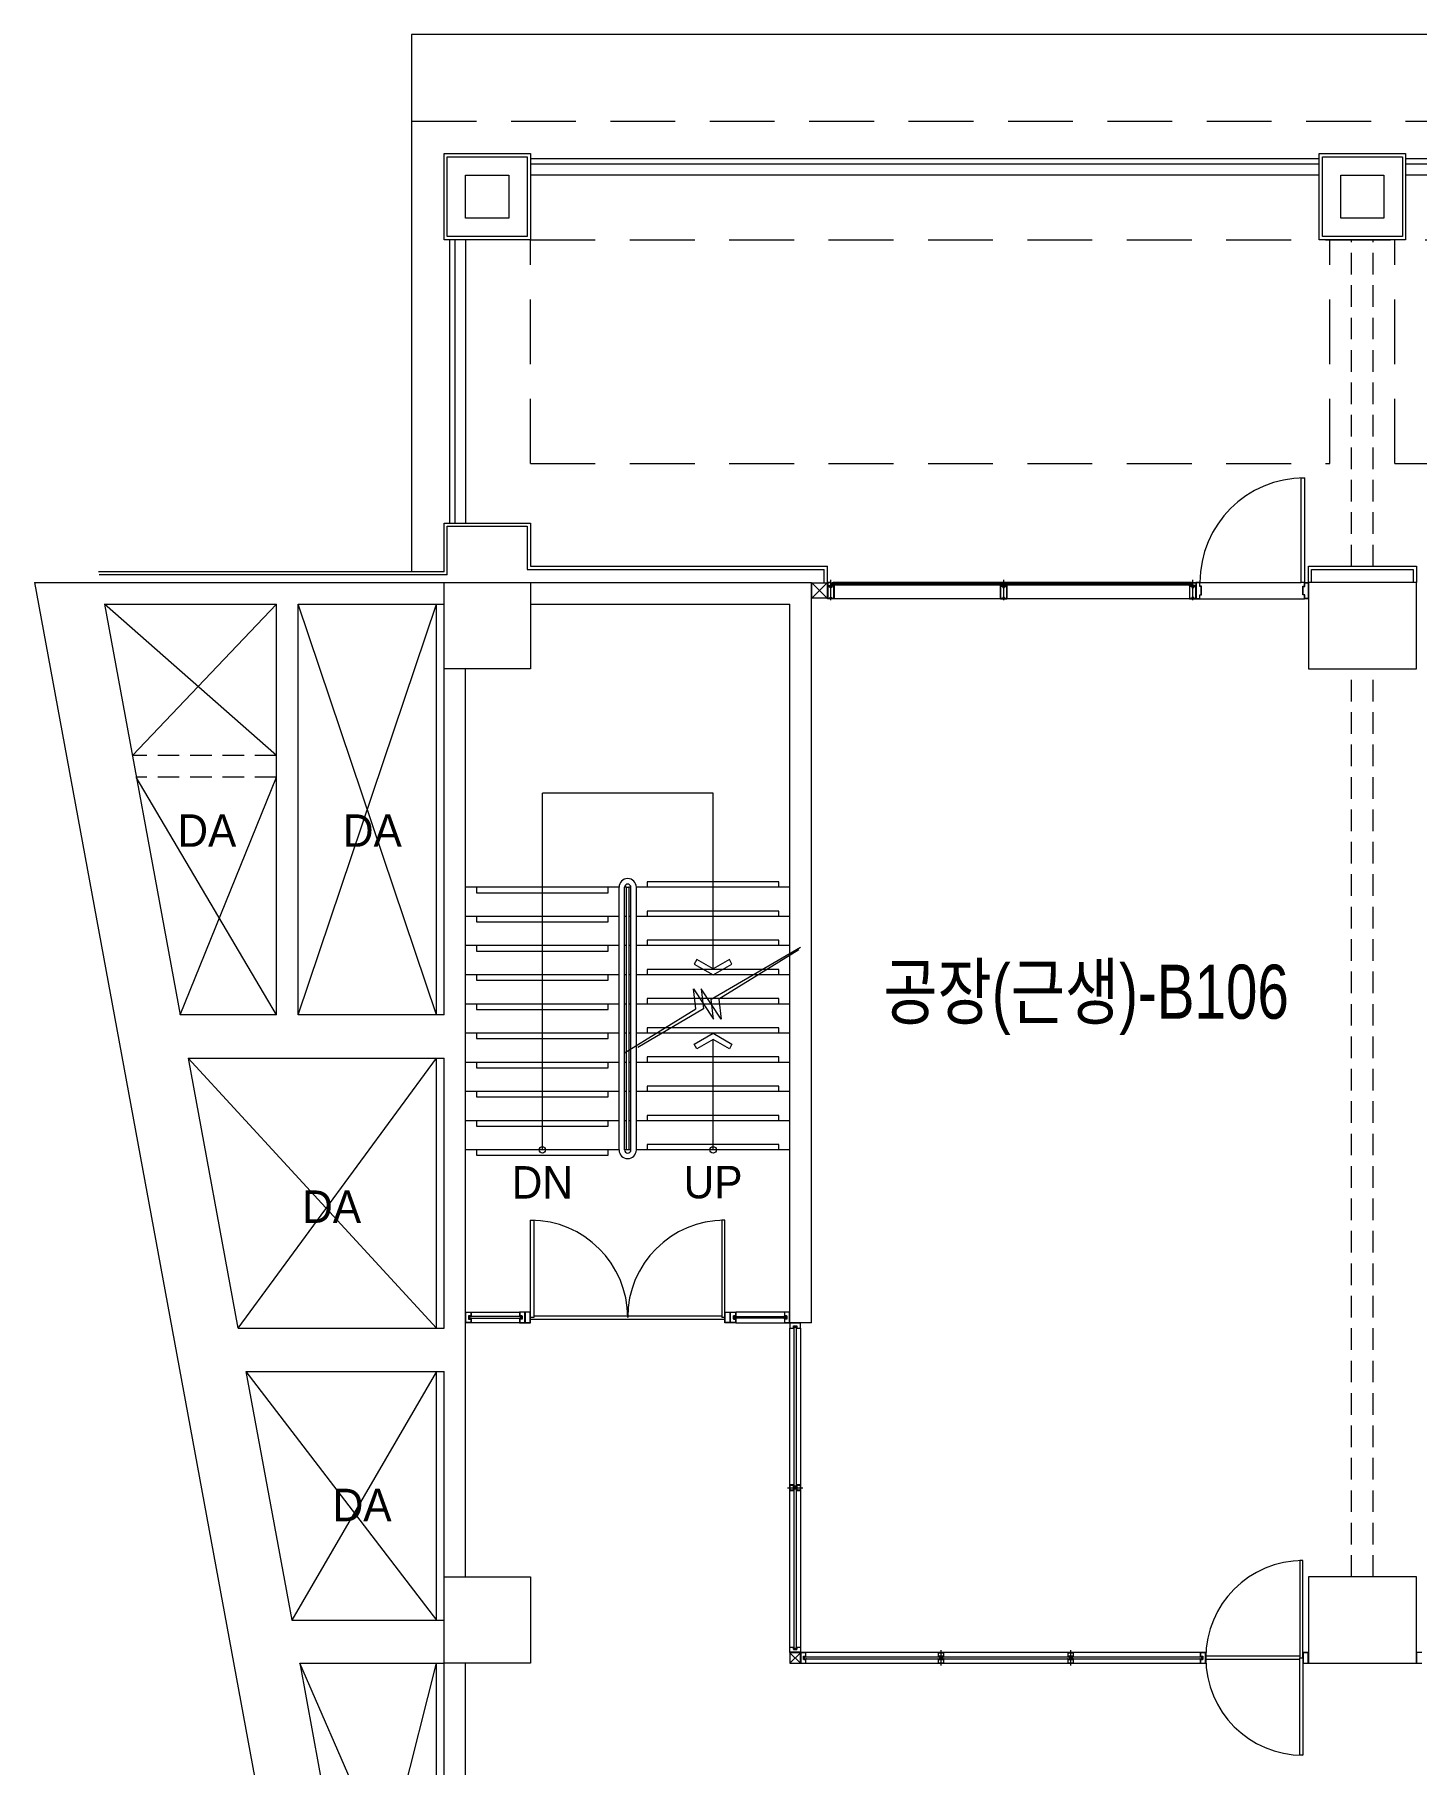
# Model space of a CAD drawing. Header units: millimetres. Extents: x 43806 to 399860, y -65551 to 59129.
# Drawn here: x 44980 to 57770, y 43010 to 59015 of the extents above; entities that cross this region are included whole.
import ezdxf
from ezdxf.enums import TextEntityAlignment as Align

# ---------------------------------------------------------------- set-up
doc = ezdxf.new("R2010")
doc.units = ezdxf.units.MM
doc.header["$LTSCALE"] = 400
doc.header["$MEASUREMENT"] = 0
doc.linetypes.add('HID', pattern=[2.3, 1.5, -0.8])
doc.linetypes.add('광-XR-PLAN$0$HIDDEN', pattern=[0.375, 0.25, -0.125])
doc.layers.add('A', color=8, linetype='CONTINUOUS', lineweight=0)
doc.styles.add('CS', font='', dxfattribs={"height": 300})
doc.styles.get('CS').set_extended_font_data('HYwulM')

msp = doc.modelspace()

# ---------------------------------------------------------------- linework, layer by layer
at = {"layer": 'A', "ltscale": 2}
for p, q in [((81963, 59015), (48470, 59015)), ((48470, 59015), (48470, 54045)), ((48970, 57315), (48970, 57715)), ((48970, 57715), (49370, 57715)), ((49370, 57715), (49370, 57315)), ((56870, 57715), (49570, 57715)), ((57070, 57315), (57070, 57715)), ((57070, 57715), (57470, 57715)), ((57470, 57715), (57470, 57315)), ((64970, 57715), (57670, 57715)), ((49370, 57315), (48970, 57315)), ((57470, 57315), (57070, 57315)), ((48970, 57115), (48970, 54495)), ((44980, 53945), (54437, 2645)), ((48770, 53945), (49570, 53945)), ((48770, 53145), (48770, 53945)), ((49570, 53945), (52170, 53945)), ((49570, 53945), (49570, 53145)), ((51970, 53945), (52170, 53945)), ((57770, 53945), (56770, 53945)), ((56770, 53945), (56770, 53145)), ((57770, 53145), (57770, 53945)), ((45627, 53745), (46328, 49945)), ((47220, 52345), (45627, 53745)), ((45886, 52345), (47220, 53745)), ((47420, 49945), (48700, 53745)), ((48700, 49945), (47420, 53745)), ((48700, 49945), (48700, 53745)), ((49570, 53745), (51970, 53745)), ((49570, 53145), (48770, 53145)), ((56770, 53145), (57770, 53145)), ((47220, 49945), (45922, 52145)), ((46328, 49945), (47220, 52145)), ((51243, 50090), (52070, 50572)), ((51102, 49999), (51080, 50185)), ((51080, 50185), (51264, 49904)), ((50440, 49592), (51102, 49999)), ((51264, 49904), (51243, 50090)), ((46402, 49545), (46863, 47045)), ((46402, 49545), (48700, 47045)), ((46866, 47045), (48700, 49545)), ((48700, 47045), (48700, 49545)), ((52170, 47095), (51970, 47095)), ((46936, 46645), (47360, 44345)), ((46936, 46645), (48700, 44345)), ((48700, 46645), (47360, 44345)), ((48700, 44345), (48700, 46645)), ((48770, 44745), (49570, 44745)), ((48770, 43945), (48770, 44745)), ((49570, 44745), (49570, 43945)), ((57770, 44745), (56770, 44745)), ((56770, 44745), (56770, 43945)), ((57770, 43945), (57770, 44745)), ((47434, 43945), (48503, 38145)), ((48700, 41045), (47434, 43945)), ((47969, 41045), (48700, 43945)), ((48700, 38145), (48700, 43945)), ((49570, 43945), (48770, 43945)), ((56770, 43945), (57770, 43945))]:
    msp.add_line(p, q, dxfattribs=at)
at = {"layer": 'A', "linetype": 'HID'}
for p, q in [((48470, 58215), (48470, 54045)), ((48470, 58215), (81961, 58215)), ((49570, 57115), (81836, 57115)), ((49570, 55045), (49570, 57115)), ((56970, 55045), (56970, 57115)), ((57570, 55045), (57570, 57115)), ((49570, 55045), (56970, 55045)), ((57570, 55045), (65070, 55045))]:
    msp.add_line(p, q, dxfattribs=at)
at = {"layer": 'A'}
for p, q in [((48770, 57115), (48770, 57915)), ((48770, 57915), (49570, 57915)), ((48800, 57145), (48800, 57885)), ((48800, 57885), (49540, 57885)), ((49540, 57885), (49540, 57145)), ((49570, 57915), (49570, 57115)), ((56870, 57865), (49570, 57865)), ((56870, 57815), (49570, 57815)), ((56870, 57115), (56870, 57915)), ((56870, 57915), (57670, 57915)), ((56900, 57145), (56900, 57885)), ((56900, 57885), (57640, 57885)), ((57640, 57885), (57640, 57145)), ((57670, 57915), (57670, 57115)), ((64970, 57865), (57670, 57865)), ((64970, 57815), (57670, 57815)), ((49540, 57145), (48800, 57145)), ((57640, 57145), (56900, 57145)), ((49570, 57115), (48770, 57115)), ((48820, 57115), (48820, 54495)), ((48870, 57115), (48870, 54495)), ((57670, 57115), (56870, 57115)), ((56704, 53945), (56704, 54913)), ((56704, 54913), (56734, 54913)), ((56734, 54913), (56734, 53945)), ((48770, 54045), (48770, 54495)), ((48770, 54495), (49570, 54495)), ((48800, 54015), (48800, 54465)), ((48800, 54465), (49540, 54465)), ((49540, 54465), (49540, 54065)), ((49570, 54495), (49570, 54095)), ((48770, 54045), (45572, 54045)), ((48800, 54015), (45578, 54015)), ((49540, 54065), (52290, 54065)), ((49570, 54095), (52320, 54095)), ((52174, 53799), (52316, 53941)), ((52174, 53941), (52316, 53799)), ((52174, 53799), (52174, 53941)), ((52174, 53941), (52316, 53941)), ((52290, 53945), (52290, 54065)), ((52316, 53941), (52316, 53799)), ((52320, 53945), (52320, 54095)), ((52354, 53945), (52320, 53945)), ((52320, 53945), (52320, 53914)), ((52320, 53795), (52320, 53945)), ((52320, 53945), (52320, 53945)), ((52320, 53945), (52320, 53795)), ((52352, 53943), (52322, 53943)), ((52322, 53943), (52322, 53916)), ((52349, 53916), (52349, 53937)), ((52350, 53783), (52350, 53969)), ((52352, 53920), (52352, 53943)), ((52352, 53937), (52352, 53916)), ((52354, 53921), (52354, 53945)), ((52354, 53940), (52361, 53920)), ((52354, 53921), (52361, 53940)), ((52354, 53920), (52354, 53940)), ((52354, 53940), (52361, 53940)), ((52362, 53945), (52361, 53944)), ((52361, 53940), (52361, 53944)), ((52362, 53939), (52361, 53940)), ((52361, 53940), (52361, 53920)), ((52362, 53945), (52372, 53945)), ((52362, 53939), (52373, 53939)), ((52370, 53939), (52367, 53937)), ((52370, 53938), (52367, 53937)), ((52367, 53928), (52367, 53937)), ((52370, 53938), (52372, 53938)), ((55679, 53945), (52372, 53945)), ((55679, 53939), (52372, 53939)), ((52372, 53927), (52372, 53938)), ((52373, 53927), (52373, 53939)), ((53942, 53945), (53920, 53945)), ((53942, 53939), (53920, 53939)), ((53931, 53927), (53931, 53939)), ((53933, 53938), (53931, 53938)), ((53931, 53927), (53931, 53938)), ((53933, 53938), (53936, 53937)), ((53934, 53939), (53937, 53937)), ((53937, 53928), (53937, 53937)), ((53942, 53945), (53943, 53944)), ((53942, 53939), (53943, 53940)), ((53943, 53940), (53943, 53944)), ((53949, 53942), (53949, 53916)), ((53950, 53783), (53950, 53969)), ((53952, 53916), (53952, 53942)), ((53959, 53945), (53958, 53944)), ((53958, 53940), (53958, 53944)), ((53959, 53939), (53958, 53940)), ((53959, 53945), (53980, 53945)), ((53959, 53939), (53980, 53939)), ((53967, 53939), (53964, 53937)), ((53967, 53938), (53964, 53937)), ((53964, 53928), (53964, 53937)), ((53967, 53938), (53969, 53938)), ((53969, 53927), (53969, 53938)), ((53970, 53927), (53970, 53939)), ((55678, 53927), (55678, 53939)), ((55689, 53939), (55678, 53939)), ((55680, 53938), (55678, 53938)), ((55678, 53927), (55678, 53938)), ((55689, 53945), (55679, 53945)), ((55680, 53938), (55683, 53937)), ((55681, 53939), (55684, 53937)), ((55684, 53928), (55684, 53937)), ((55689, 53945), (55690, 53944)), ((55689, 53939), (55690, 53940)), ((55690, 53940), (55690, 53944)), ((55697, 53940), (55690, 53920)), ((55697, 53921), (55690, 53940)), ((55697, 53940), (55690, 53940)), ((55690, 53940), (55690, 53920)), ((55697, 53921), (55697, 53945)), ((55697, 53945), (55730, 53945)), ((55697, 53920), (55697, 53940)), ((55699, 53943), (55728, 53943)), ((55699, 53920), (55699, 53943)), ((55699, 53937), (55699, 53916)), ((55700, 53783), (55700, 53969)), ((55702, 53916), (55702, 53937)), ((55728, 53943), (55728, 53916)), ((55730, 53945), (55730, 53914)), ((55766, 53945), (55730, 53945)), ((55730, 53945), (55730, 53795)), ((55764, 53943), (55732, 53943)), ((55732, 53943), (55732, 53797)), ((55764, 53908), (55764, 53943)), ((55766, 53945), (56704, 53945)), ((55766, 53910), (55766, 53945)), ((56734, 53945), (56704, 53945)), ((56734, 53910), (56734, 53945)), ((56734, 53945), (56770, 53945)), ((56736, 53908), (56736, 53943)), ((56736, 53943), (56768, 53943)), ((56768, 53943), (56768, 53797)), ((56770, 53945), (56770, 54095)), ((56770, 54095), (57770, 54095)), ((56770, 53945), (56770, 53795)), ((56800, 53945), (56800, 54065)), ((56800, 54065), (57740, 54065)), ((57740, 54065), (57740, 53945)), ((57770, 54095), (57770, 53945)), ((52316, 53799), (52174, 53799)), ((52320, 53908), (52320, 53914)), ((52320, 53914), (52347, 53914)), ((52320, 53914), (52341, 53914)), ((52322, 53908), (52320, 53908)), ((52320, 53797), (52320, 53908)), ((52320, 53908), (52328, 53908)), ((52320, 53795), (52320, 53797)), ((52320, 53797), (52328, 53797)), ((52328, 53797), (52320, 53797)), ((52380, 53795), (52320, 53795)), ((52320, 53795), (52320, 53795)), ((52322, 53916), (52341, 53916)), ((52322, 53911), (52322, 53908)), ((52327, 53907), (52322, 53907)), ((52322, 53907), (52322, 53798)), ((52322, 53798), (52327, 53798)), ((52327, 53912), (52323, 53912)), ((52329, 53905), (52327, 53907)), ((52327, 53798), (52329, 53799)), ((52328, 53908), (52328, 53911)), ((52329, 53907), (52328, 53908)), ((52328, 53908), (52329, 53907)), ((52328, 53797), (52329, 53798)), ((52329, 53798), (52328, 53797)), ((52331, 53908), (52329, 53907)), ((52329, 53907), (52331, 53908)), ((52331, 53907), (52329, 53905)), ((52329, 53799), (52331, 53798)), ((52329, 53798), (52331, 53797)), ((52331, 53797), (52329, 53798)), ((52331, 53911), (52331, 53908)), ((52331, 53908), (52341, 53904)), ((52340, 53904), (52331, 53907)), ((52331, 53798), (52340, 53801)), ((52341, 53800), (52331, 53797)), ((52331, 53797), (52340, 53797)), ((52340, 53912), (52332, 53912)), ((52340, 53902), (52340, 53904)), ((52340, 53801), (52340, 53803)), ((52340, 53803), (52340, 53803)), ((52341, 53914), (52341, 53916)), ((52341, 53900), (52341, 53911)), ((52341, 53904), (52341, 53902)), ((52341, 53798), (52341, 53805)), ((52341, 53803), (52341, 53800)), ((52346, 53899), (52342, 53899)), ((52342, 53806), (52346, 53806)), ((52357, 53912), (52343, 53912)), ((52343, 53912), (52343, 53901)), ((52343, 53901), (52346, 53901)), ((52346, 53804), (52343, 53804)), ((52343, 53804), (52343, 53797)), ((52343, 53797), (52357, 53797)), ((52345, 53925), (52347, 53926)), ((52347, 53924), (52345, 53925)), ((52346, 53901), (52346, 53899)), ((52346, 53806), (52346, 53804)), ((52354, 53926), (52347, 53926)), ((52354, 53924), (52347, 53924)), ((52352, 53920), (52352, 53920)), ((52354, 53920), (52352, 53920)), ((52354, 53927), (52354, 53923)), ((52355, 53926), (52354, 53926)), ((52354, 53926), (52354, 53926)), ((52354, 53926), (52354, 53926)), ((52354, 53926), (52354, 53926)), ((52354, 53926), (52354, 53926)), ((52354, 53926), (52354, 53926)), ((52354, 53926), (52354, 53926)), ((52354, 53926), (52354, 53926)), ((52354, 53926), (52354, 53926)), ((52354, 53926), (52354, 53926)), ((52354, 53926), (52354, 53926)), ((52354, 53926), (52354, 53926)), ((52354, 53926), (52354, 53926)), ((52354, 53926), (52354, 53926)), ((52354, 53926), (52354, 53926)), ((52354, 53926), (52354, 53926)), ((52354, 53926), (52354, 53926)), ((52354, 53926), (52354, 53926)), ((52354, 53926), (52354, 53926)), ((52354, 53926), (52354, 53926)), ((52354, 53926), (52354, 53926)), ((52354, 53926), (52354, 53926)), ((52354, 53926), (52354, 53926)), ((52354, 53926), (52354, 53926)), ((52354, 53926), (52354, 53926)), ((52354, 53926), (52354, 53926)), ((52354, 53926), (52354, 53926)), ((52354, 53926), (52354, 53926)), ((52354, 53926), (52354, 53926)), ((52354, 53926), (52354, 53926)), ((52354, 53926), (52354, 53926)), ((52354, 53926), (52354, 53926)), ((52354, 53926), (52354, 53926)), ((52354, 53926), (52354, 53926)), ((52354, 53926), (52354, 53926)), ((52354, 53926), (52354, 53926)), ((52354, 53926), (52354, 53926)), ((52354, 53926), (52354, 53925)), ((52354, 53925), (52354, 53925)), ((52354, 53925), (52354, 53925)), ((52354, 53925), (52354, 53925)), ((52354, 53925), (52354, 53925)), ((52354, 53925), (52354, 53925)), ((52354, 53925), (52354, 53925)), ((52354, 53925), (52354, 53925)), ((52354, 53925), (52354, 53925)), ((52354, 53925), (52354, 53925)), ((52354, 53925), (52354, 53925)), ((52354, 53925), (52354, 53925)), ((52354, 53925), (52354, 53925)), ((52354, 53925), (52354, 53925)), ((52354, 53925), (52354, 53925)), ((52354, 53925), (52354, 53925)), ((52354, 53925), (52354, 53925)), ((52354, 53925), (52354, 53925)), ((52354, 53925), (52354, 53925)), ((52354, 53925), (52354, 53925)), ((52354, 53925), (52354, 53925)), ((52354, 53925), (52354, 53925)), ((52354, 53925), (52354, 53925)), ((52354, 53925), (52354, 53925)), ((52354, 53925), (52354, 53925)), ((52354, 53925), (52354, 53925)), ((52354, 53925), (52354, 53925)), ((52354, 53925), (52354, 53925)), ((52354, 53925), (52354, 53925)), ((52354, 53925), (52354, 53925)), ((52354, 53925), (52354, 53925)), ((52354, 53925), (52354, 53925)), ((52354, 53925), (52354, 53925)), ((52354, 53925), (52354, 53925)), ((52354, 53925), (52354, 53925)), ((52354, 53925), (52354, 53925)), ((52354, 53925), (52354, 53925)), ((52354, 53925), (52354, 53925)), ((52354, 53925), (52354, 53925)), ((52354, 53925), (52354, 53925)), ((52354, 53925), (52354, 53925)), ((52354, 53925), (52354, 53925)), ((52354, 53925), (52354, 53925)), ((52354, 53925), (52354, 53925)), ((52354, 53925), (52354, 53925)), ((52354, 53925), (52354, 53925)), ((52354, 53925), (52354, 53925)), ((52354, 53925), (52354, 53925)), ((52354, 53925), (52354, 53925)), ((52354, 53925), (52354, 53925)), ((52354, 53925), (52354, 53925)), ((52354, 53925), (52354, 53925)), ((52354, 53925), (52354, 53925)), ((52354, 53925), (52354, 53925)), ((52354, 53925), (52354, 53925)), ((52354, 53925), (52354, 53925)), ((52354, 53925), (52354, 53925)), ((52354, 53925), (52354, 53925)), ((52354, 53925), (52354, 53925)), ((52354, 53925), (52354, 53925)), ((52354, 53925), (52354, 53925)), ((52354, 53925), (52354, 53925)), ((52354, 53925), (52354, 53925)), ((52354, 53925), (52354, 53925)), ((52354, 53925), (52354, 53925)), ((52354, 53925), (52354, 53925)), ((52354, 53925), (52354, 53925)), ((52354, 53925), (52354, 53925)), ((52354, 53925), (52354, 53925)), ((52354, 53925), (52354, 53925)), ((52354, 53925), (52354, 53925)), ((52354, 53925), (52354, 53925)), ((52354, 53925), (52354, 53925)), ((52354, 53925), (52354, 53925)), ((52354, 53925), (52354, 53925)), ((52354, 53925), (52354, 53925)), ((52354, 53925), (52354, 53925)), ((52354, 53925), (52354, 53925)), ((52354, 53925), (52354, 53925)), ((52354, 53925), (52354, 53925)), ((52354, 53925), (52354, 53925)), ((52354, 53925), (52354, 53925)), ((52354, 53925), (52354, 53925)), ((52354, 53925), (52354, 53925)), ((52354, 53925), (52354, 53925)), ((52354, 53925), (52354, 53925)), ((52354, 53925), (52354, 53925)), ((52354, 53925), (52354, 53925)), ((52354, 53925), (52354, 53925)), ((52354, 53925), (52354, 53925)), ((52354, 53925), (52354, 53925)), ((52354, 53925), (52354, 53925)), ((52354, 53925), (52354, 53925)), ((52354, 53925), (52354, 53925)), ((52354, 53925), (52354, 53925)), ((52354, 53925), (52354, 53925)), ((52354, 53925), (52354, 53925)), ((52354, 53925), (52354, 53925)), ((52354, 53925), (52354, 53925)), ((52354, 53925), (52354, 53925)), ((52354, 53925), (52354, 53925)), ((52354, 53925), (52354, 53925)), ((52354, 53925), (52354, 53925)), ((52354, 53925), (52354, 53925)), ((52354, 53925), (52354, 53925)), ((52354, 53925), (52354, 53925)), ((52354, 53925), (52354, 53924)), ((52354, 53924), (52354, 53924)), ((52354, 53924), (52354, 53924)), ((52354, 53924), (52354, 53924)), ((52354, 53924), (52354, 53924)), ((52354, 53924), (52354, 53924)), ((52354, 53924), (52354, 53924)), ((52354, 53924), (52354, 53924)), ((52354, 53924), (52354, 53924)), ((52354, 53924), (52354, 53924)), ((52354, 53924), (52354, 53924)), ((52354, 53924), (52354, 53924)), ((52354, 53924), (52354, 53924)), ((52354, 53924), (52354, 53924)), ((52354, 53924), (52354, 53924)), ((52354, 53924), (52354, 53924)), ((52354, 53924), (52354, 53924)), ((52354, 53924), (52354, 53924)), ((52354, 53924), (52354, 53924)), ((52354, 53924), (52354, 53924)), ((52354, 53924), (52354, 53924)), ((52354, 53924), (52354, 53924)), ((52354, 53924), (52354, 53924)), ((52354, 53924), (52354, 53924)), ((52354, 53924), (52354, 53924)), ((52354, 53924), (52354, 53924)), ((52354, 53924), (52354, 53924)), ((52354, 53924), (52354, 53924)), ((52354, 53924), (52354, 53924)), ((52354, 53924), (52354, 53924)), ((52354, 53924), (52354, 53924)), ((52354, 53924), (52354, 53924)), ((52354, 53924), (52354, 53924)), ((52354, 53924), (52354, 53924)), ((52354, 53924), (52354, 53924)), ((52354, 53924), (52354, 53924)), ((52354, 53924), (52354, 53924)), ((52354, 53924), (52354, 53924)), ((52354, 53924), (52354, 53924)), ((52354, 53924), (52354, 53924)), ((52354, 53924), (52354, 53924)), ((52354, 53924), (52354, 53924)), ((52354, 53924), (52354, 53924)), ((52354, 53924), (52354, 53924)), ((52354, 53924), (52354, 53924)), ((52354, 53924), (52354, 53924)), ((52354, 53924), (52355, 53924)), ((52361, 53920), (52354, 53920)), ((52354, 53914), (52380, 53914)), ((52354, 53899), (52354, 53901)), ((52354, 53901), (52357, 53901)), ((52358, 53899), (52354, 53899)), ((52354, 53804), (52354, 53806)), ((52354, 53806), (52358, 53806)), ((52357, 53804), (52354, 53804)), ((52357, 53901), (52357, 53912)), ((52357, 53797), (52357, 53804)), ((52359, 53911), (52359, 53900)), ((52359, 53805), (52359, 53798)), ((52377, 53912), (52360, 53912)), ((52360, 53797), (52377, 53797)), ((52361, 53926), (52362, 53927)), ((52361, 53922), (52361, 53926)), ((52362, 53921), (52361, 53922)), ((52362, 53927), (52373, 53927)), ((52362, 53914), (52362, 53921)), ((52362, 53921), (52372, 53921)), ((52372, 53914), (52362, 53914)), ((52367, 53928), (52367, 53937)), ((52370, 53927), (52367, 53928)), ((52370, 53927), (52367, 53928)), ((52370, 53927), (52372, 53927)), ((52373, 53930), (52372, 53930)), ((55679, 53927), (52372, 53927)), ((55679, 53921), (52372, 53921)), ((52372, 53921), (52372, 53914)), ((52378, 53798), (52378, 53911)), ((52380, 53914), (52380, 53795)), ((55670, 53795), (52380, 53795)), ((53942, 53927), (53920, 53927)), ((53942, 53921), (53920, 53921)), ((53947, 53914), (53920, 53914)), ((53920, 53914), (53920, 53795)), ((53920, 53795), (53980, 53795)), ((53922, 53798), (53922, 53911)), ((53923, 53912), (53940, 53912)), ((53940, 53797), (53923, 53797)), ((53931, 53930), (53931, 53930)), ((53933, 53927), (53931, 53927)), ((53932, 53921), (53932, 53914)), ((53942, 53921), (53932, 53921)), ((53932, 53914), (53942, 53914)), ((53933, 53927), (53936, 53928)), ((53934, 53927), (53937, 53928)), ((53936, 53928), (53936, 53937)), ((53941, 53911), (53941, 53900)), ((53941, 53805), (53941, 53798)), ((53943, 53926), (53942, 53927)), ((53942, 53921), (53943, 53922)), ((53942, 53914), (53942, 53921)), ((53942, 53899), (53946, 53899)), ((53946, 53806), (53942, 53806)), ((53943, 53922), (53943, 53926)), ((53943, 53901), (53943, 53912)), ((53943, 53912), (53957, 53912)), ((53946, 53901), (53943, 53901)), ((53943, 53797), (53943, 53804)), ((53943, 53804), (53946, 53804)), ((53957, 53797), (53943, 53797)), ((53946, 53899), (53946, 53901)), ((53946, 53804), (53946, 53806)), ((53980, 53914), (53954, 53914)), ((53957, 53901), (53954, 53901)), ((53954, 53901), (53954, 53899)), ((53954, 53899), (53958, 53899)), ((53958, 53806), (53954, 53806)), ((53954, 53806), (53954, 53804)), ((53954, 53804), (53957, 53804)), ((53957, 53912), (53957, 53901)), ((53957, 53804), (53957, 53797)), ((53958, 53926), (53959, 53927)), ((53958, 53922), (53958, 53926)), ((53959, 53921), (53958, 53922)), ((53959, 53927), (53980, 53927)), ((53959, 53921), (53980, 53921)), ((53959, 53914), (53959, 53921)), ((53959, 53921), (53969, 53921)), ((53969, 53914), (53959, 53914)), ((53959, 53900), (53959, 53911)), ((53959, 53798), (53959, 53805)), ((53960, 53912), (53969, 53912)), ((53970, 53908), (53960, 53904)), ((53960, 53904), (53960, 53902)), ((53960, 53803), (53960, 53803)), ((53960, 53803), (53960, 53800)), ((53960, 53800), (53970, 53797)), ((53970, 53797), (53960, 53797)), ((53961, 53904), (53969, 53907)), ((53961, 53902), (53961, 53904)), ((53961, 53801), (53961, 53803)), ((53969, 53798), (53961, 53801)), ((53964, 53928), (53964, 53937)), ((53967, 53927), (53964, 53928)), ((53967, 53927), (53964, 53928)), ((53967, 53927), (53969, 53927)), ((53970, 53930), (53969, 53930)), ((53969, 53921), (53969, 53914)), ((53969, 53907), (53971, 53905)), ((53971, 53799), (53969, 53798)), ((53970, 53911), (53970, 53908)), ((53971, 53907), (53970, 53908)), ((53970, 53908), (53971, 53907)), ((53970, 53797), (53971, 53798)), ((53971, 53798), (53970, 53797)), ((53973, 53908), (53971, 53907)), ((53971, 53907), (53973, 53908)), ((53971, 53905), (53973, 53907)), ((53973, 53798), (53971, 53799)), ((53971, 53798), (53973, 53797)), ((53973, 53797), (53971, 53798)), ((53973, 53908), (53973, 53911)), ((53980, 53908), (53973, 53908)), ((53973, 53907), (53978, 53907)), ((53978, 53798), (53973, 53798)), ((53973, 53797), (53980, 53797)), ((53980, 53797), (53973, 53797)), ((53974, 53912), (53977, 53912)), ((53978, 53911), (53978, 53908)), ((53978, 53908), (53980, 53908)), ((53979, 53907), (53979, 53798)), ((53980, 53908), (53980, 53914)), ((53980, 53797), (53980, 53908)), ((53980, 53795), (53980, 53797)), ((55697, 53914), (55670, 53914)), ((55670, 53914), (55670, 53795)), ((55670, 53795), (55730, 53795)), ((55672, 53798), (55672, 53911)), ((55673, 53912), (55690, 53912)), ((55690, 53797), (55673, 53797)), ((55678, 53930), (55678, 53930)), ((55680, 53927), (55678, 53927)), ((55689, 53927), (55678, 53927)), ((55679, 53921), (55679, 53914)), ((55689, 53921), (55679, 53921)), ((55679, 53914), (55689, 53914)), ((55680, 53927), (55683, 53928)), ((55681, 53927), (55684, 53928)), ((55683, 53928), (55683, 53937)), ((55690, 53926), (55689, 53927)), ((55689, 53921), (55690, 53922)), ((55689, 53914), (55689, 53921)), ((55690, 53922), (55690, 53926)), ((55690, 53920), (55697, 53920)), ((55691, 53911), (55691, 53900)), ((55691, 53805), (55691, 53798)), ((55692, 53899), (55696, 53899)), ((55696, 53806), (55692, 53806)), ((55693, 53901), (55693, 53912)), ((55693, 53912), (55707, 53912)), ((55696, 53901), (55693, 53901)), ((55693, 53797), (55693, 53804)), ((55693, 53804), (55696, 53804)), ((55707, 53797), (55693, 53797)), ((55696, 53926), (55696, 53926)), ((55696, 53926), (55696, 53926)), ((55696, 53926), (55696, 53926)), ((55696, 53926), (55696, 53926)), ((55696, 53926), (55696, 53926)), ((55696, 53926), (55696, 53926)), ((55696, 53926), (55696, 53926)), ((55696, 53926), (55696, 53926)), ((55696, 53926), (55696, 53926)), ((55696, 53926), (55696, 53926)), ((55696, 53926), (55696, 53926)), ((55696, 53926), (55696, 53926)), ((55696, 53926), (55696, 53926)), ((55696, 53926), (55696, 53926)), ((55696, 53926), (55696, 53926)), ((55696, 53926), (55696, 53926)), ((55696, 53926), (55696, 53926)), ((55696, 53926), (55696, 53926)), ((55696, 53926), (55696, 53926)), ((55696, 53926), (55696, 53926)), ((55696, 53926), (55696, 53926)), ((55696, 53926), (55696, 53926)), ((55696, 53926), (55696, 53926)), ((55696, 53926), (55696, 53926)), ((55696, 53926), (55696, 53926)), ((55696, 53926), (55696, 53926)), ((55696, 53926), (55696, 53926)), ((55696, 53926), (55696, 53926)), ((55696, 53926), (55696, 53926)), ((55696, 53926), (55696, 53926)), ((55696, 53926), (55696, 53926)), ((55696, 53926), (55696, 53926)), ((55696, 53926), (55696, 53926)), ((55696, 53926), (55696, 53926)), ((55696, 53926), (55696, 53926)), ((55696, 53926), (55696, 53926)), ((55696, 53926), (55696, 53926)), ((55696, 53926), (55696, 53925)), ((55696, 53925), (55696, 53925)), ((55696, 53925), (55696, 53925)), ((55696, 53925), (55696, 53925)), ((55696, 53925), (55696, 53925)), ((55696, 53925), (55696, 53925)), ((55696, 53925), (55696, 53925)), ((55696, 53925), (55696, 53925)), ((55696, 53925), (55696, 53925)), ((55696, 53925), (55696, 53925)), ((55696, 53925), (55696, 53925)), ((55696, 53925), (55696, 53925)), ((55696, 53925), (55696, 53925)), ((55696, 53925), (55696, 53925)), ((55696, 53925), (55696, 53925)), ((55696, 53925), (55696, 53925)), ((55696, 53925), (55696, 53925)), ((55696, 53925), (55696, 53925)), ((55696, 53925), (55696, 53925)), ((55696, 53925), (55696, 53925)), ((55696, 53925), (55696, 53925)), ((55696, 53925), (55696, 53925)), ((55696, 53925), (55696, 53925)), ((55696, 53925), (55696, 53925)), ((55696, 53925), (55696, 53925)), ((55696, 53925), (55696, 53925)), ((55696, 53925), (55696, 53925)), ((55696, 53925), (55696, 53925)), ((55696, 53925), (55696, 53925)), ((55696, 53925), (55696, 53925)), ((55696, 53925), (55696, 53925)), ((55696, 53925), (55696, 53925)), ((55696, 53925), (55696, 53925)), ((55696, 53925), (55696, 53925)), ((55696, 53925), (55696, 53925)), ((55696, 53925), (55696, 53925)), ((55696, 53925), (55696, 53925)), ((55696, 53925), (55696, 53925)), ((55696, 53925), (55696, 53925)), ((55696, 53925), (55696, 53925)), ((55696, 53925), (55696, 53925)), ((55696, 53925), (55696, 53925)), ((55696, 53925), (55696, 53925)), ((55696, 53925), (55696, 53925)), ((55696, 53925), (55696, 53925)), ((55696, 53925), (55696, 53925)), ((55696, 53925), (55696, 53925)), ((55696, 53925), (55696, 53925)), ((55696, 53925), (55696, 53925)), ((55696, 53925), (55696, 53925)), ((55696, 53925), (55696, 53925)), ((55696, 53925), (55696, 53925)), ((55696, 53925), (55696, 53925)), ((55696, 53925), (55696, 53925)), ((55696, 53925), (55696, 53925)), ((55696, 53925), (55696, 53925)), ((55696, 53925), (55696, 53925)), ((55696, 53925), (55696, 53925)), ((55696, 53925), (55696, 53925)), ((55696, 53925), (55696, 53925)), ((55696, 53925), (55696, 53925)), ((55696, 53925), (55696, 53925)), ((55696, 53925), (55696, 53925)), ((55696, 53925), (55696, 53925)), ((55696, 53925), (55696, 53925)), ((55696, 53925), (55696, 53925)), ((55696, 53925), (55696, 53925)), ((55696, 53925), (55696, 53925)), ((55696, 53925), (55696, 53925)), ((55696, 53925), (55696, 53925)), ((55696, 53925), (55696, 53925)), ((55696, 53925), (55696, 53925)), ((55696, 53925), (55696, 53925)), ((55696, 53925), (55696, 53925)), ((55696, 53925), (55696, 53925)), ((55696, 53925), (55696, 53925)), ((55696, 53925), (55696, 53925)), ((55696, 53925), (55696, 53925)), ((55696, 53925), (55696, 53925)), ((55696, 53925), (55696, 53925)), ((55696, 53925), (55696, 53925)), ((55696, 53925), (55696, 53925)), ((55696, 53925), (55696, 53925)), ((55696, 53925), (55696, 53925)), ((55696, 53925), (55696, 53925)), ((55696, 53925), (55696, 53925)), ((55696, 53925), (55696, 53925)), ((55696, 53925), (55696, 53925)), ((55696, 53925), (55696, 53925)), ((55696, 53925), (55696, 53925)), ((55696, 53925), (55696, 53925)), ((55696, 53925), (55696, 53925)), ((55696, 53925), (55696, 53925)), ((55696, 53925), (55696, 53925)), ((55696, 53925), (55696, 53925)), ((55696, 53925), (55696, 53925)), ((55696, 53925), (55696, 53925)), ((55696, 53925), (55696, 53925)), ((55696, 53925), (55696, 53925)), ((55696, 53925), (55696, 53925)), ((55696, 53925), (55696, 53925)), ((55696, 53925), (55696, 53925)), ((55696, 53925), (55696, 53925)), ((55696, 53925), (55696, 53925)), ((55696, 53925), (55696, 53925)), ((55696, 53925), (55696, 53925)), ((55696, 53925), (55696, 53924)), ((55696, 53924), (55696, 53924)), ((55696, 53924), (55696, 53924)), ((55696, 53924), (55696, 53924)), ((55696, 53924), (55696, 53924)), ((55696, 53924), (55696, 53924)), ((55696, 53924), (55696, 53924)), ((55696, 53924), (55696, 53924)), ((55696, 53924), (55696, 53924)), ((55696, 53924), (55696, 53924)), ((55696, 53924), (55696, 53924)), ((55696, 53924), (55696, 53924)), ((55696, 53924), (55696, 53924)), ((55696, 53924), (55696, 53924)), ((55696, 53924), (55696, 53924)), ((55696, 53924), (55696, 53924)), ((55696, 53924), (55696, 53924)), ((55696, 53924), (55696, 53924)), ((55696, 53924), (55696, 53924)), ((55696, 53924), (55696, 53924)), ((55696, 53924), (55696, 53924)), ((55696, 53924), (55696, 53924)), ((55696, 53924), (55696, 53924)), ((55696, 53924), (55696, 53924)), ((55696, 53924), (55696, 53924)), ((55696, 53924), (55696, 53924)), ((55696, 53924), (55696, 53924)), ((55696, 53924), (55696, 53924)), ((55696, 53924), (55696, 53924)), ((55696, 53924), (55696, 53924)), ((55696, 53924), (55696, 53924)), ((55696, 53924), (55696, 53924)), ((55696, 53924), (55696, 53924)), ((55696, 53924), (55696, 53924)), ((55696, 53924), (55696, 53924)), ((55696, 53924), (55696, 53924)), ((55696, 53924), (55696, 53924)), ((55696, 53924), (55696, 53924)), ((55696, 53924), (55696, 53924)), ((55696, 53924), (55696, 53924)), ((55696, 53924), (55696, 53924)), ((55696, 53924), (55696, 53924)), ((55696, 53924), (55696, 53924)), ((55696, 53924), (55696, 53924)), ((55696, 53924), (55696, 53924)), ((55696, 53924), (55696, 53924)), ((55696, 53924), (55696, 53924)), ((55696, 53899), (55696, 53901)), ((55696, 53804), (55696, 53806)), ((55697, 53927), (55697, 53923)), ((55697, 53926), (55703, 53926)), ((55697, 53924), (55703, 53924)), ((55697, 53920), (55699, 53920)), ((55699, 53920), (55699, 53920)), ((55705, 53925), (55703, 53926)), ((55703, 53924), (55705, 53925)), ((55730, 53914), (55704, 53914)), ((55707, 53901), (55704, 53901)), ((55704, 53901), (55704, 53899)), ((55704, 53899), (55708, 53899)), ((55708, 53806), (55704, 53806)), ((55704, 53806), (55704, 53804)), ((55704, 53804), (55707, 53804)), ((55707, 53912), (55707, 53901)), ((55707, 53804), (55707, 53797)), ((55709, 53914), (55709, 53916)), ((55728, 53916), (55709, 53916)), ((55730, 53914), (55709, 53914)), ((55709, 53900), (55709, 53911)), ((55709, 53798), (55709, 53805)), ((55710, 53912), (55719, 53912)), ((55720, 53908), (55710, 53904)), ((55710, 53904), (55710, 53902)), ((55710, 53803), (55710, 53803)), ((55710, 53803), (55710, 53800)), ((55710, 53800), (55720, 53797)), ((55720, 53797), (55710, 53797)), ((55711, 53904), (55719, 53907)), ((55711, 53902), (55711, 53904)), ((55711, 53801), (55711, 53803)), ((55719, 53798), (55711, 53801)), ((55719, 53907), (55721, 53905)), ((55721, 53799), (55719, 53798)), ((55720, 53911), (55720, 53908)), ((55720, 53908), (55721, 53907)), ((55721, 53907), (55720, 53908)), ((55721, 53798), (55720, 53797)), ((55720, 53797), (55721, 53798)), ((55721, 53907), (55723, 53908)), ((55723, 53908), (55721, 53907)), ((55721, 53905), (55723, 53907)), ((55723, 53798), (55721, 53799)), ((55723, 53797), (55721, 53798)), ((55721, 53798), (55723, 53797)), ((55723, 53908), (55723, 53911)), ((55730, 53908), (55723, 53908)), ((55723, 53907), (55728, 53907)), ((55728, 53798), (55723, 53798)), ((55730, 53797), (55723, 53797)), ((55723, 53797), (55730, 53797)), ((55724, 53912), (55727, 53912)), ((55728, 53911), (55728, 53908)), ((55728, 53908), (55730, 53908)), ((55729, 53907), (55729, 53798)), ((55730, 53908), (55730, 53914)), ((55730, 53797), (55730, 53908)), ((55730, 53795), (55730, 53797)), ((55730, 53795), (55766, 53795)), ((55732, 53797), (55764, 53797)), ((55778, 53908), (55764, 53908)), ((55764, 53797), (55764, 53832)), ((55764, 53832), (55778, 53832)), ((55780, 53910), (55766, 53910)), ((55766, 53795), (55766, 53830)), ((55766, 53830), (55780, 53830)), ((55766, 53795), (56734, 53795)), ((55778, 53832), (55778, 53908)), ((55780, 53830), (55780, 53910)), ((56720, 53830), (56720, 53910)), ((56720, 53910), (56734, 53910)), ((56734, 53830), (56720, 53830)), ((56722, 53832), (56722, 53908)), ((56722, 53908), (56736, 53908)), ((56736, 53832), (56722, 53832)), ((56734, 53795), (56734, 53830)), ((56770, 53795), (56734, 53795)), ((56736, 53797), (56736, 53832)), ((56768, 53797), (56736, 53797)), ((49680, 48695), (49680, 51995)), ((51260, 51995), (49680, 51995)), ((51260, 50372), (51260, 51995)), ((50390, 51125), (48970, 51125)), ((49070, 51125), (49070, 51075)), ((49070, 51075), (50290, 51075)), ((50290, 51075), (50290, 51125)), ((50390, 48695), (50390, 51125)), ((50460, 51125), (50440, 51125)), ((50440, 48695), (50440, 51125)), ((50460, 48695), (50460, 51125)), ((50460, 51125), (50480, 51125)), ((50480, 51125), (50480, 48695)), ((50500, 51125), (50480, 51125)), ((50500, 48695), (50500, 51125)), ((50550, 48695), (50550, 51125)), ((51970, 51125), (50550, 51125)), ((51870, 51175), (50650, 51175)), ((50650, 51175), (50650, 51125)), ((51870, 51125), (51870, 51175)), ((51870, 50905), (50650, 50905)), ((50650, 50905), (50650, 50855)), ((51870, 50855), (51870, 50905)), ((50390, 50855), (48970, 50855)), ((49070, 50855), (49070, 50805)), ((49070, 50805), (50290, 50805)), ((50290, 50805), (50290, 50855)), ((50460, 50855), (50440, 50855)), ((50500, 50855), (50480, 50855)), ((51970, 50855), (50550, 50855)), ((50390, 50585), (48970, 50585)), ((49070, 50585), (49070, 50535)), ((50290, 50535), (50290, 50585)), ((50460, 50585), (50440, 50585)), ((50500, 50585), (50480, 50585)), ((51970, 50585), (50550, 50585)), ((51870, 50635), (50650, 50635)), ((50650, 50635), (50650, 50585)), ((51870, 50585), (51870, 50635)), ((49070, 50535), (50290, 50535)), ((51109, 50458), (51085, 50415)), ((51260, 50372), (51109, 50458)), ((51411, 50458), (51260, 50372)), ((52053, 50545), (51313, 50090)), ((51435, 50415), (51411, 50458)), ((50390, 50315), (48970, 50315)), ((49070, 50315), (49070, 50265)), ((49070, 50265), (50290, 50265)), ((50290, 50265), (50290, 50315)), ((50460, 50315), (50440, 50315)), ((50500, 50315), (50480, 50315)), ((51970, 50315), (50550, 50315)), ((51870, 50365), (50650, 50365)), ((50650, 50365), (50650, 50315)), ((51085, 50415), (51260, 50315)), ((51260, 50315), (51435, 50415)), ((51870, 50315), (51870, 50365)), ((51335, 49904), (51151, 50185)), ((51151, 50185), (51173, 49999)), ((50390, 50045), (48970, 50045)), ((49070, 50045), (49070, 49995)), ((49070, 49995), (50290, 49995)), ((50290, 49995), (50290, 50045)), ((50460, 50045), (50440, 50045)), ((50500, 50045), (50480, 50045)), ((51970, 50045), (50550, 50045)), ((51173, 49999), (50563, 49644)), ((51870, 50095), (50650, 50095)), ((50650, 50095), (50650, 50045)), ((51313, 50090), (51335, 49904)), ((51870, 50045), (51870, 50095)), ((51870, 49825), (50650, 49825)), ((50650, 49825), (50650, 49775)), ((51870, 49775), (51870, 49825)), ((50390, 49775), (48970, 49775)), ((49070, 49775), (49070, 49725)), ((49070, 49725), (50290, 49725)), ((50290, 49725), (50290, 49775)), ((50460, 49775), (50440, 49775)), ((50500, 49775), (50480, 49775)), ((51970, 49775), (50550, 49775)), ((51085, 49674), (51260, 49775)), ((51109, 49631), (51085, 49674)), ((51260, 49717), (51109, 49631)), ((51260, 49775), (51435, 49674)), ((51260, 48695), (51260, 49717)), ((51411, 49631), (51260, 49717)), ((51435, 49674), (51411, 49631)), ((50390, 49505), (48970, 49505)), ((49070, 49505), (49070, 49455)), ((50290, 49455), (50290, 49505)), ((50460, 49505), (50440, 49505)), ((50500, 49505), (50480, 49505)), ((51970, 49505), (50550, 49505)), ((51870, 49555), (50650, 49555)), ((50650, 49555), (50650, 49505)), ((51870, 49505), (51870, 49555)), ((49070, 49455), (50290, 49455)), ((50390, 49235), (48970, 49235)), ((49070, 49235), (49070, 49185)), ((49070, 49185), (50290, 49185)), ((50290, 49185), (50290, 49235)), ((50460, 49235), (50440, 49235)), ((50500, 49235), (50480, 49235)), ((50500, 49235), (50480, 49235)), ((51970, 49235), (50550, 49235)), ((51870, 49285), (50650, 49285)), ((50650, 49285), (50650, 49235)), ((51870, 49235), (51870, 49285)), ((51870, 49015), (50650, 49015)), ((50650, 49015), (50650, 48965)), ((51870, 48965), (51870, 49015)), ((50390, 48965), (48970, 48965)), ((49070, 48965), (49070, 48915)), ((49070, 48915), (50290, 48915)), ((50290, 48915), (50290, 48965)), ((50460, 48965), (50440, 48965)), ((50500, 48965), (50480, 48965)), ((51970, 48965), (50550, 48965)), ((50390, 48695), (48970, 48695)), ((49070, 48695), (49070, 48645)), ((50290, 48645), (50290, 48695)), ((50460, 48695), (50440, 48695)), ((50480, 48695), (50460, 48695)), ((50500, 48695), (50480, 48695)), ((50500, 48695), (50480, 48695)), ((50550, 48695), (50550, 48695)), ((51970, 48695), (50550, 48695)), ((51870, 48745), (50650, 48745)), ((50650, 48745), (50650, 48695)), ((51870, 48695), (51870, 48745)), ((49070, 48645), (50290, 48645)), ((49570, 47145), (49570, 48045)), ((49570, 48045), (49600, 48045)), ((49600, 48045), (49600, 47145)), ((51370, 48045), (51340, 48045)), ((51340, 48045), (51340, 47145)), ((51370, 47145), (51370, 48045)), ((48970, 47095), (48970, 47195)), ((48970, 47195), (49020, 47195)), ((49020, 47095), (48970, 47095)), ((48972, 47097), (48972, 47193)), ((48972, 47193), (49018, 47193)), ((49018, 47097), (48972, 47097)), ((49018, 47161), (48998, 47161)), ((48998, 47161), (48998, 47129)), ((48998, 47129), (49018, 47129)), ((49010, 47131), (49000, 47159)), ((49000, 47131), (49000, 47159)), ((49000, 47159), (49010, 47159)), ((49020, 47159), (49000, 47159)), ((49000, 47159), (49000, 47131)), ((49010, 47131), (49000, 47131)), ((49000, 47131), (49020, 47131)), ((49010, 47159), (49010, 47131)), ((49480, 47153), (49010, 47153)), ((49010, 47153), (49010, 47137)), ((49010, 47137), (49480, 47137)), ((49018, 47193), (49018, 47161)), ((49018, 47129), (49018, 47097)), ((49020, 47195), (49470, 47195)), ((49020, 47195), (49020, 47159)), ((49020, 47131), (49020, 47095)), ((49470, 47095), (49020, 47095)), ((49520, 47195), (49470, 47195)), ((49470, 47195), (49470, 47159)), ((49470, 47159), (49490, 47159)), ((49490, 47131), (49470, 47131)), ((49470, 47131), (49470, 47095)), ((49470, 47095), (49520, 47095)), ((49518, 47193), (49472, 47193)), ((49472, 47193), (49472, 47161)), ((49472, 47161), (49492, 47161)), ((49492, 47129), (49472, 47129)), ((49472, 47129), (49472, 47097)), ((49472, 47097), (49518, 47097)), ((49480, 47131), (49490, 47159)), ((49490, 47159), (49480, 47159)), ((49480, 47159), (49480, 47131)), ((49480, 47137), (49480, 47153)), ((49480, 47131), (49490, 47131)), ((49490, 47131), (49490, 47159)), ((49490, 47159), (49490, 47131)), ((49492, 47161), (49492, 47129)), ((49518, 47097), (49518, 47193)), ((49570, 47195), (49520, 47195)), ((49520, 47195), (49520, 47095)), ((49520, 47095), (49520, 47195)), ((49520, 47095), (49570, 47095)), ((49568, 47193), (49522, 47193)), ((49522, 47193), (49522, 47097)), ((49522, 47097), (49568, 47097)), ((49568, 47097), (49568, 47193)), ((49570, 47095), (49570, 47195)), ((49600, 47145), (49570, 47145)), ((49570, 47130), (51370, 47130)), ((49600, 47160), (51340, 47160)), ((51370, 47145), (51340, 47145)), ((51370, 47095), (51370, 47195)), ((51370, 47195), (51420, 47195)), ((51420, 47095), (51370, 47095)), ((51372, 47097), (51372, 47193)), ((51372, 47193), (51418, 47193)), ((51418, 47097), (51372, 47097)), ((51418, 47193), (51418, 47097)), ((51420, 47195), (51420, 47095)), ((51420, 47095), (51420, 47195)), ((51420, 47195), (51470, 47195)), ((51470, 47095), (51420, 47095)), ((51422, 47097), (51422, 47193)), ((51422, 47193), (51468, 47193)), ((51468, 47097), (51422, 47097)), ((51468, 47161), (51448, 47161)), ((51448, 47161), (51448, 47129)), ((51448, 47129), (51468, 47129)), ((51460, 47131), (51450, 47159)), ((51450, 47131), (51450, 47159)), ((51450, 47159), (51460, 47159)), ((51470, 47159), (51450, 47159)), ((51450, 47159), (51450, 47131)), ((51460, 47131), (51450, 47131)), ((51450, 47131), (51470, 47131)), ((51460, 47159), (51460, 47131)), ((51460, 47137), (51460, 47153)), ((51460, 47153), (51930, 47153)), ((51930, 47137), (51460, 47137)), ((51468, 47193), (51468, 47161)), ((51468, 47129), (51468, 47097)), ((51920, 47195), (51470, 47195)), ((51470, 47195), (51470, 47159)), ((51470, 47131), (51470, 47095)), ((51470, 47095), (51920, 47095)), ((51970, 47195), (51920, 47195)), ((51920, 47195), (51920, 47159)), ((51920, 47159), (51940, 47159)), ((51940, 47131), (51920, 47131)), ((51920, 47131), (51920, 47095)), ((51920, 47095), (51970, 47095)), ((51968, 47193), (51922, 47193)), ((51922, 47193), (51922, 47161)), ((51922, 47161), (51942, 47161)), ((51942, 47129), (51922, 47129)), ((51922, 47129), (51922, 47097)), ((51922, 47097), (51968, 47097)), ((51930, 47131), (51940, 47159)), ((51940, 47159), (51930, 47159)), ((51930, 47159), (51930, 47131)), ((51930, 47153), (51930, 47137)), ((51930, 47131), (51940, 47131)), ((51940, 47131), (51940, 47159)), ((51940, 47159), (51940, 47131)), ((51942, 47161), (51942, 47129)), ((51968, 47097), (51968, 47193)), ((51970, 47095), (51970, 47195)), ((52070, 47095), (51970, 47095)), ((51970, 47095), (51970, 47045)), ((52068, 47093), (51972, 47093)), ((51972, 47093), (51972, 47047)), ((52004, 47047), (52004, 47067)), ((52004, 47067), (52036, 47067)), ((52034, 47055), (52006, 47065)), ((52034, 47065), (52006, 47065)), ((52006, 47065), (52006, 47055)), ((52006, 47045), (52006, 47065)), ((52006, 47065), (52034, 47065)), ((52034, 47055), (52034, 47065)), ((52034, 47065), (52034, 47045)), ((52036, 47067), (52036, 47047)), ((52068, 47047), (52068, 47093)), ((52070, 47045), (52070, 47095)), ((51970, 44095), (51970, 47045)), ((51970, 47045), (52006, 47045)), ((51972, 47047), (52004, 47047)), ((52006, 47055), (52034, 47055)), ((52012, 44085), (52012, 47055)), ((52012, 47055), (52028, 47055)), ((52028, 47055), (52028, 44085)), ((52034, 47045), (52070, 47045)), ((52036, 47047), (52068, 47047)), ((52070, 47045), (52070, 44095)), ((51950, 45570), (52090, 45570)), ((52006, 45595), (51970, 45595)), ((51970, 45595), (51970, 45545)), ((51970, 45545), (52006, 45545)), ((51972, 45547), (51972, 45593)), ((51972, 45593), (52004, 45593)), ((52004, 45547), (51972, 45547)), ((52004, 45593), (52004, 45573)), ((52004, 45573), (52036, 45573)), ((52036, 45567), (52004, 45567)), ((52004, 45567), (52004, 45547)), ((52006, 45575), (52006, 45595)), ((52006, 45585), (52034, 45575)), ((52034, 45585), (52006, 45585)), ((52006, 45585), (52006, 45575)), ((52006, 45575), (52034, 45575)), ((52034, 45575), (52006, 45575)), ((52006, 45555), (52034, 45565)), ((52006, 45565), (52034, 45565)), ((52006, 45555), (52006, 45565)), ((52006, 45545), (52006, 45565)), ((52006, 45565), (52034, 45565)), ((52034, 45555), (52006, 45555)), ((52034, 45595), (52034, 45575)), ((52070, 45595), (52034, 45595)), ((52034, 45575), (52034, 45585)), ((52034, 45565), (52034, 45555)), ((52034, 45565), (52034, 45545)), ((52034, 45545), (52070, 45545)), ((52036, 45573), (52036, 45593)), ((52036, 45593), (52068, 45593)), ((52036, 45547), (52036, 45567)), ((52068, 45547), (52036, 45547)), ((52068, 45593), (52068, 45547)), ((52070, 45545), (52070, 45595)), ((56690, 44895), (56690, 43995)), ((56720, 44895), (56690, 44895)), ((56720, 43995), (56720, 44895)), ((51970, 44045), (51970, 44095)), ((51970, 44095), (52006, 44095)), ((51970, 44045), (51970, 43945)), ((52070, 44045), (51970, 44045)), ((52070, 44045), (51970, 44045)), ((51972, 44047), (51972, 44093)), ((51972, 44093), (52004, 44093)), ((52068, 44047), (51972, 44047)), ((52068, 43947), (51972, 44043)), ((52068, 44043), (51972, 43947)), ((51972, 44043), (51972, 43947)), ((52068, 44043), (51972, 44043)), ((52004, 44093), (52004, 44073)), ((52004, 44073), (52036, 44073)), ((52006, 44095), (52006, 44075)), ((52034, 44085), (52006, 44075)), ((52006, 44075), (52006, 44085)), ((52006, 44085), (52034, 44085)), ((52034, 44075), (52006, 44075)), ((52006, 44075), (52034, 44075)), ((52012, 44085), (52028, 44085)), ((52034, 44075), (52034, 44095)), ((52034, 44095), (52070, 44095)), ((52034, 44085), (52034, 44075)), ((52036, 44073), (52036, 44093)), ((52036, 44093), (52068, 44093)), ((52068, 44093), (52068, 44047)), ((52068, 43947), (52068, 44043)), ((52070, 44095), (52070, 44045)), ((52120, 44045), (52070, 44045)), ((52070, 44045), (52070, 43945)), ((52070, 43945), (52070, 44045)), ((52118, 44043), (52072, 44043)), ((52072, 44043), (52072, 43947)), ((52118, 44011), (52118, 44043)), ((55770, 44045), (52120, 44045)), ((52120, 44009), (52120, 44045)), ((53395, 44045), (53345, 44045)), ((53345, 44045), (53345, 44009)), ((53347, 44011), (53347, 44043)), ((53347, 44043), (53393, 44043)), ((53370, 43925), (53370, 44065)), ((53393, 44043), (53393, 44011)), ((53395, 44009), (53395, 44045)), ((54595, 44045), (54545, 44045)), ((54545, 44045), (54545, 44009)), ((54547, 44011), (54547, 44043)), ((54547, 44043), (54593, 44043)), ((54570, 43925), (54570, 44065)), ((54593, 44043), (54593, 44011)), ((54595, 44009), (54595, 44045)), ((55820, 44045), (55770, 44045)), ((55770, 44045), (55770, 44009)), ((55818, 44043), (55772, 44043)), ((55772, 44043), (55772, 44011)), ((55818, 43947), (55818, 44043)), ((55820, 43945), (55820, 44045)), ((56770, 44045), (56720, 44045)), ((56720, 44045), (56720, 43945)), ((56768, 44043), (56722, 44043)), ((56722, 44043), (56722, 43947)), ((56768, 43947), (56768, 44043)), ((56770, 43945), (56770, 44045)), ((57820, 44045), (57770, 44045)), ((57770, 44045), (57770, 43945)), ((51970, 43945), (52070, 43945)), ((51972, 43947), (52068, 43947)), ((52070, 43945), (52120, 43945)), ((52072, 43947), (52118, 43947)), ((52098, 43979), (52098, 44011)), ((52098, 44011), (52118, 44011)), ((52118, 43979), (52098, 43979)), ((52110, 44009), (52100, 43981)), ((52100, 44009), (52100, 43981)), ((52110, 44009), (52100, 44009)), ((52100, 43981), (52100, 44009)), ((52100, 44009), (52120, 44009)), ((52100, 43981), (52110, 43981)), ((52120, 43981), (52100, 43981)), ((52110, 43981), (52110, 44009)), ((55780, 44003), (52110, 44003)), ((52110, 43987), (52110, 44003)), ((52110, 43987), (55780, 43987)), ((52118, 43947), (52118, 43979)), ((52120, 43945), (52120, 43981)), ((52120, 43945), (55770, 43945)), ((53345, 44009), (53365, 44009)), ((53365, 43981), (53345, 43981)), ((53345, 43981), (53345, 43945)), ((53345, 43945), (53395, 43945)), ((53367, 44011), (53347, 44011)), ((53347, 43947), (53347, 43979)), ((53347, 43979), (53367, 43979)), ((53393, 43947), (53347, 43947)), ((53355, 43981), (53365, 44009)), ((53365, 44009), (53355, 44009)), ((53355, 44009), (53355, 43981)), ((53355, 43981), (53365, 43981)), ((53365, 43981), (53365, 44009)), ((53365, 44009), (53365, 43981)), ((53367, 43979), (53367, 44011)), ((53393, 44011), (53373, 44011)), ((53373, 44011), (53373, 43979)), ((53373, 43979), (53393, 43979)), ((53385, 43981), (53375, 44009)), ((53375, 43981), (53375, 44009)), ((53375, 44009), (53385, 44009)), ((53375, 43981), (53375, 44009)), ((53375, 44009), (53395, 44009)), ((53385, 43981), (53375, 43981)), ((53395, 43981), (53375, 43981)), ((53385, 44009), (53385, 43981)), ((53393, 43979), (53393, 43947)), ((53395, 43945), (53395, 43981)), ((54545, 44009), (54565, 44009)), ((54565, 43981), (54545, 43981)), ((54545, 43981), (54545, 43945)), ((54545, 43945), (54595, 43945)), ((54567, 44011), (54547, 44011)), ((54547, 43947), (54547, 43979)), ((54547, 43979), (54567, 43979)), ((54593, 43947), (54547, 43947)), ((54555, 43981), (54565, 44009)), ((54565, 44009), (54555, 44009)), ((54555, 44009), (54555, 43981)), ((54555, 43981), (54565, 43981)), ((54565, 43981), (54565, 44009)), ((54565, 44009), (54565, 43981)), ((54567, 43979), (54567, 44011)), ((54593, 44011), (54573, 44011)), ((54573, 44011), (54573, 43979)), ((54573, 43979), (54593, 43979)), ((54585, 43981), (54575, 44009)), ((54575, 43981), (54575, 44009)), ((54575, 44009), (54585, 44009)), ((54575, 43981), (54575, 44009)), ((54575, 44009), (54595, 44009)), ((54585, 43981), (54575, 43981)), ((54595, 43981), (54575, 43981)), ((54585, 44009), (54585, 43981)), ((54593, 43979), (54593, 43947)), ((54595, 43945), (54595, 43981)), ((55770, 44009), (55790, 44009)), ((55790, 43981), (55770, 43981)), ((55770, 43981), (55770, 43945)), ((55770, 43945), (55820, 43945)), ((55772, 44011), (55792, 44011)), ((55792, 43979), (55772, 43979)), ((55772, 43979), (55772, 43947)), ((55772, 43947), (55818, 43947)), ((55780, 43981), (55790, 44009)), ((55790, 44009), (55780, 44009)), ((55780, 44009), (55780, 43981)), ((55780, 43981), (55790, 43981)), ((55790, 43981), (55790, 44009)), ((55790, 44009), (55790, 43981)), ((55792, 44011), (55792, 43979)), ((56690, 44010), (55820, 44010)), ((56690, 43980), (55820, 43980)), ((56690, 43095), (56690, 43995)), ((56690, 43995), (56720, 43995)), ((56690, 43995), (56720, 43995)), ((56720, 43995), (56720, 43095)), ((56720, 43945), (56770, 43945)), ((56722, 43947), (56768, 43947)), ((57770, 43945), (57820, 43945)), ((56720, 43095), (56690, 43095))]:
    msp.add_line(p, q, dxfattribs=at)
at = {"layer": 'A', "linetype": '광-XR-PLAN$0$HIDDEN', "ltscale": 2}
for p, q in [((57170, 54095), (57170, 57115)), ((57370, 54095), (57370, 57115)), ((57170, 44745), (57170, 53145)), ((57370, 44745), (57370, 53145)), ((47220, 52345), (45886, 52345)), ((47220, 52145), (45922, 52145)), ((52070, 47095), (51970, 47095)), ((52070, 44045), (52070, 43945))]:
    msp.add_line(p, q, dxfattribs=at)
at = {"layer": 'A', "ltscale": 4}
for p, q in [((44980, 53945), (48770, 53945)), ((52170, 47095), (52170, 53945)), ((45627, 53745), (47220, 53745)), ((47220, 49945), (47220, 53745)), ((47420, 53745), (48770, 53745)), ((47420, 49945), (47420, 53745)), ((51970, 47095), (51970, 53745)), ((48770, 49945), (48770, 53145)), ((48970, 44745), (48970, 53145)), ((47220, 49945), (46328, 49945)), ((48770, 49945), (47420, 49945)), ((46402, 49545), (48770, 49545)), ((48770, 47045), (48770, 49545)), ((46866, 47045), (48770, 47045)), ((46940, 46645), (48770, 46645)), ((48770, 44745), (48770, 46645)), ((47360, 44345), (48770, 44345)), ((47434, 43945), (48770, 43945)), ((48770, 41845), (48770, 43945)), ((48970, 41845), (48970, 43945))]:
    msp.add_line(p, q, dxfattribs=at)
at = {"layer": 'A'}
for centre, radius in [((53946, 53924), 3), ((53955, 53924), 3), ((49680, 48695), 30), ((51260, 48695), 30)]:
    msp.add_circle(centre, radius, dxfattribs=at)
for centre, radius, start, end in [((56734, 53945), 968, 90, 180), ((52350, 53937), 1.5, 90, 180), ((52350, 53937), 1.5, 360, 90), ((52337, 53933), 25, 343.7398, 16.2602), ((53950, 53980), 36.6, 256.5803, 283.4197), ((53967, 53933), 25, 163.7398, 196.2602), ((53950, 53942), 1.5, 90, 180), ((53950, 53942), 1.5, 0, 90), ((53934, 53933), 25, 343.7398, 16.2602), ((55714, 53933), 25, 163.7398, 196.2602), ((55700, 53937), 1.5, 90, 180), ((55700, 53937), 1.5, 0, 90), ((52323, 53911), 1, 90, 180), ((52322, 53907), 0.5, 90, 180), ((52322, 53798), 0.5, 180, 270), ((52327, 53911), 1, 360, 90), ((52332, 53911), 1, 90, 180), ((52340, 53911), 1, 360, 90), ((52340, 53902), 0.5, 270, 0), ((52340, 53902), 0.5, 180, 270), ((52340, 53803), 0.5, 90, 180), ((52340, 53803), 0.5, 360, 90), ((52340, 53798), 1, 270, 0), ((52342, 53900), 1, 180, 270), ((52342, 53805), 1, 90, 180), ((52347, 53916), 2, 270, 360), ((52354, 53916), 2, 180, 270), ((52353, 53925), 1.85, 288.9246, 71.0754), ((52358, 53900), 1, 270, 0), ((52358, 53805), 1, 0, 90), ((52360, 53911), 1, 90, 180), ((52360, 53798), 1, 180, 270), ((52377, 53911), 1, 360, 90), ((52377, 53798), 1, 270, 0), ((52388, 53915), 7.98, 140.0237, 193.5941), ((53912, 53915), 7.98, 346.4059, 39.9763), ((53923, 53911), 1, 90, 180), ((53923, 53798), 1, 180, 270), ((53940, 53911), 1, 360, 90), ((53940, 53798), 1, 270, 0), ((53942, 53900), 1, 180, 270), ((53942, 53805), 1, 90, 180), ((53947, 53916), 2, 270, 0), ((53954, 53916), 2, 180, 270), ((53958, 53900), 1, 270, 360), ((53958, 53805), 1, 0, 90), ((53960, 53911), 1, 90, 180), ((53960, 53798), 1, 180, 270), ((53960, 53902), 0.5, 180, 270), ((53960, 53902), 0.5, 270, 0), ((53960, 53803), 0.5, 360, 90), ((53960, 53803), 0.5, 90, 180), ((53969, 53911), 1, 0, 90), ((53974, 53911), 1, 90, 180), ((53977, 53911), 1, 0, 90), ((53978, 53907), 0.5, 0, 90), ((53978, 53798), 0.5, 270, 0), ((53988, 53915), 7.98, 140.0237, 193.5941), ((55662, 53915), 7.98, 346.4059, 39.9763), ((55673, 53911), 1, 90, 180), ((55673, 53798), 1, 180, 270), ((55690, 53911), 1, 360, 90), ((55690, 53798), 1, 270, 0), ((55692, 53900), 1, 180, 270), ((55692, 53805), 1, 90, 180), ((55697, 53925), 1.85, 108.9246, 251.0754), ((55697, 53916), 2, 270, 0), ((55704, 53916), 2, 180, 270), ((55708, 53900), 1, 270, 360), ((55708, 53805), 1, 0, 90), ((55710, 53911), 1, 90, 180), ((55710, 53798), 1, 180, 270), ((55710, 53902), 0.5, 180, 270), ((55710, 53902), 0.5, 270, 0), ((55710, 53803), 0.5, 360, 90), ((55710, 53803), 0.5, 90, 180), ((55719, 53911), 1, 0, 90), ((55724, 53911), 1, 90, 180), ((55727, 53911), 1, 0, 90), ((55728, 53907), 0.5, 0, 90), ((55728, 53798), 0.5, 270, 0), ((50470, 51125), 80, 0, 180), ((50470, 51125), 30, 0, 180), ((50470, 48695), 80, 180, 0), ((50470, 48695), 30, 180, 0), ((49570, 47145), 900, 0, 90), ((51370, 47145), 900, 90, 180), ((49026, 47159), 6.1, 180, 259.6111), ((49026, 47131), 6.1, 100.3889, 180), ((49464, 47159), 6.1, 280.3889, 0), ((49464, 47131), 6.1, 0, 79.6111), ((51476, 47159), 6.1, 180, 259.6111), ((51476, 47131), 6.1, 100.3889, 180), ((51914, 47159), 6.1, 280.3889, 0), ((51914, 47131), 6.1, 0, 79.6111), ((52006, 47038), 6.1, 10.3889, 90), ((52034, 47038), 6.1, 90, 169.6111), ((52006, 45601), 6.1, 270, 349.6111), ((52006, 45538), 6.1, 10.3889, 90), ((52034, 45601), 6.1, 190.3889, 270), ((52034, 45538), 6.1, 90, 169.6111), ((56720, 43995), 900, 90, 270), ((52006, 44101), 6.1, 270, 349.6111), ((52034, 44101), 6.1, 190.3889, 270), ((52126, 44009), 6.1, 180, 259.6111), ((52126, 43981), 6.1, 100.3889, 180), ((53339, 44009), 6.1, 280.3889, 0), ((53339, 43981), 6.1, 0, 79.6111), ((53401, 44009), 6.1, 180, 259.6111), ((53401, 43981), 6.1, 100.3889, 180), ((54539, 44009), 6.1, 280.3889, 0), ((54539, 43981), 6.1, 0, 79.6111), ((54601, 44009), 6.1, 180, 259.6111), ((54601, 43981), 6.1, 100.3889, 180), ((55764, 44009), 6.1, 280.3889, 0), ((55764, 43981), 6.1, 0, 79.6111)]:
    msp.add_arc(centre, radius, start, end, dxfattribs=at)

# ---------------------------------------------------------------- texts
at = {"layer": 'A', "style": 'CS'}
for s, p in [('DA', (46575, 51650)), ('DA', (48107, 51650)), ('DN', (49680, 48395)), ('UP', (51260, 48395)), ('DA', (47730, 48170)), ('DA', (48012, 45410))]:
    msp.add_text(s, height=300, dxfattribs=at).set_placement(p, align=Align.MIDDLE)
at = {"layer": 'A', "style": 'CS', "width": 0.8}
msp.add_text('공장(근생)-B106', height=500, dxfattribs=at).set_placement((54713, 49909), align=Align.CENTER)

doc.saveas('drawing.dxf')
